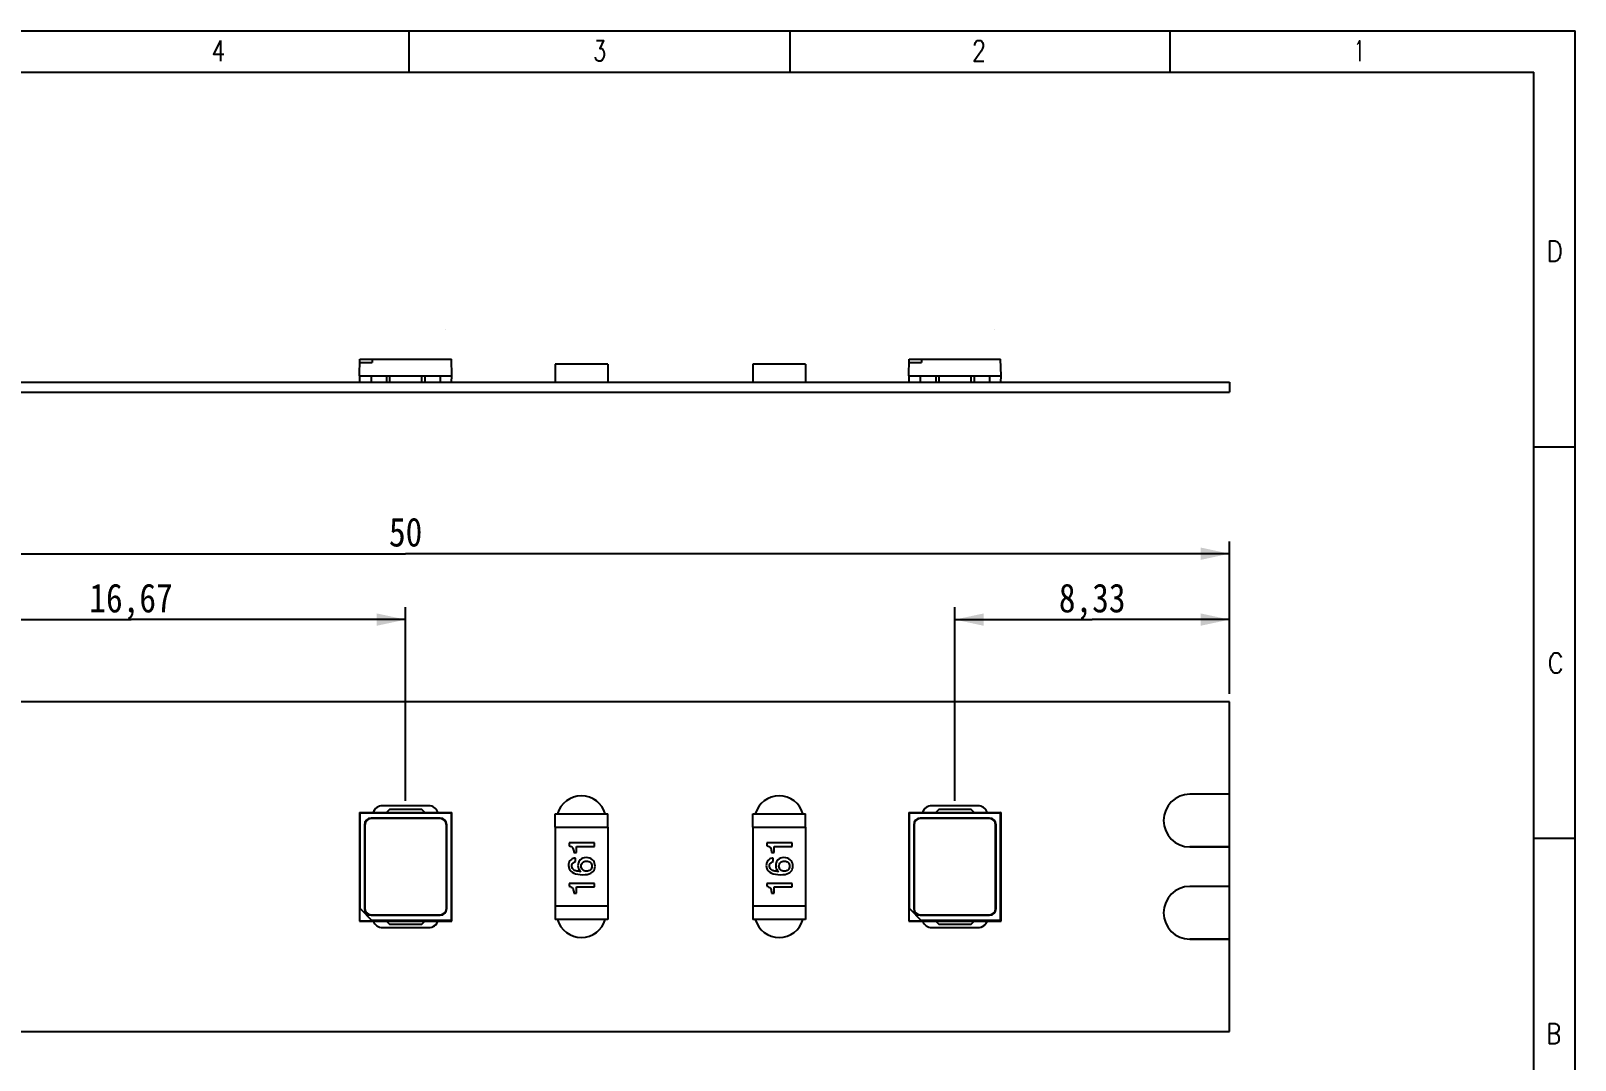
# Model space of a CAD drawing. Extents: x 1.8 to 72.5, y 1.7 to 50.8.
# Drawn here: x 25.64 to 72.5, y 19.51 to 50.75 of the extents above; entities that cross this region are included whole.
import ezdxf
from ezdxf.enums import TextEntityAlignment as Align

# ---------------------------------------------------------------- set-up
doc = ezdxf.new("R2010")
doc.units = 0
doc.header["$LTSCALE"] = 4.08375
doc.layers.get('0').update_dxf_attribs({"linetype": 'CONTINUOUS'})
for name, color, linetype in [('LED_CHIP_2835_BASE2', 7, 'CONTINUOUS'), ('LED_CHIP_2835_ELETRODE_12', 7, 'CONTINUOUS'), ('LED_CHIP_2835_ELETRODE_22', 7, 'CONTINUOUS'), ('LED_CHIP_2835_SLICONE2', 7, 'CONTINUOUS'), ('LS-12V-60-W10-28354', 7, 'CONTINUOUS'), ('LS-12V-60-W10-28359', 7, 'CONTINUOUS'), ('LS-12V-60-W10-2835_PADS2', 7, 'CONTINUOUS'), ('LS-12V-60-W10-2835_PLATE2', 7, 'CONTINUOUS'), ('RES_1206_012', 7, 'CONTINUOUS'), ('RES_1206_032', 7, 'CONTINUOUS')]:
    doc.layers.add(name, color=color, linetype=linetype)
doc.styles.get("Standard").update_dxf_attribs({"font": 'SIMHEI.SHX', "width": 0.85})
doc.styles.add('TEXTSTYLE_2', font='TXT.TTF')
doc.dimstyles.get("Standard").update_dxf_attribs({"dimtxt": 2.5, "dimasz": 2.5, "dimexe": 1.25, "dimexo": 0.625, "dimtad": 1, "dimcen": 2.5, "dimazin": 3, "dimtfac": 1, "dimtmove": 0, "dimatfit": 3})

# ---------------------------------------------------------------- blocks, each defined once
blk = doc.blocks.new('_FILLED')
at = {"color": 0, "linetype": 'BYBLOCK'}
blk.add_solid([(0, 0), (-1, 0.214), (-1, -0.214)], dxfattribs=at)
blk = doc.blocks.new('*D1')
at = {"layer": 'LS-12V-60-W10-28354', "color": 3}
for p, q in [((12.013, 30.631), (12.013, 35.256)), ((62.013, 30.631), (62.013, 35.256)), ((12.013, 34.881), (37.013, 34.881)), ((62.013, 34.881), (37.013, 34.881))]:
    blk.add_line(p, q, dxfattribs=at)
at = {"layer": 'LS-12V-60-W10-28354', "color": 3, "xscale": 0.875, "yscale": 0.875, "zscale": 0.875, "rotation": 180}
blk.add_blockref('_FILLED', (12.013, 34.881), dxfattribs=at)
at = {"layer": 'LS-12V-60-W10-28354', "color": 3, "xscale": 0.875, "yscale": 0.875, "zscale": 0.875}
blk.add_blockref('_FILLED', (62.013, 34.881), dxfattribs=at)
at = {"layer": 'LS-12V-60-W10-28354', "color": 3, "width": 0.85}
blk.add_text('50', height=0.875, dxfattribs=at).set_placement((37.013, 35.1), align=Align.CENTER)
blk = doc.blocks.new('*D3')
at = {"layer": 'LS-12V-60-W10-28354', "color": 3}
for p, q in [((20.346, 27.381), (20.346, 33.256)), ((20.346, 32.881), (28.68, 32.881)), ((37.013, 32.881), (28.68, 32.881)), ((37.013, 27.381), (37.013, 33.256))]:
    blk.add_line(p, q, dxfattribs=at)
at = {"layer": 'LS-12V-60-W10-28354', "color": 3, "xscale": 0.875, "yscale": 0.875, "zscale": 0.875, "rotation": 180}
blk.add_blockref('_FILLED', (20.346, 32.881), dxfattribs=at)
at = {"layer": 'LS-12V-60-W10-28354', "color": 3, "xscale": 0.875, "yscale": 0.875, "zscale": 0.875}
blk.add_blockref('_FILLED', (37.013, 32.881), dxfattribs=at)
at = {"layer": 'LS-12V-60-W10-28354', "color": 3, "width": 0.85}
blk.add_text('16,67', height=0.875, dxfattribs=at).set_placement((28.68, 33.1), align=Align.CENTER)
blk = doc.blocks.new('*D4')
at = {"layer": 'LS-12V-60-W10-28354', "color": 3}
for p, q in [((53.68, 27.381), (53.68, 33.256)), ((53.68, 32.881), (57.846, 32.881)), ((62.013, 32.881), (57.846, 32.881)), ((62.013, 30.631), (62.013, 33.256))]:
    blk.add_line(p, q, dxfattribs=at)
at = {"layer": 'LS-12V-60-W10-28354', "color": 3, "xscale": 0.875, "yscale": 0.875, "zscale": 0.875, "rotation": 180}
blk.add_blockref('_FILLED', (53.68, 32.881), dxfattribs=at)
at = {"layer": 'LS-12V-60-W10-28354', "color": 3, "xscale": 0.875, "yscale": 0.875, "zscale": 0.875}
blk.add_blockref('_FILLED', (62.013, 32.881), dxfattribs=at)
at = {"layer": 'LS-12V-60-W10-28354', "color": 3, "width": 0.85}
blk.add_text('8,33', height=0.875, dxfattribs=at).set_placement((57.846, 33.1), align=Align.CENTER)

msp = doc.modelspace()

# ---------------------------------------------------------------- linework, layer by layer
at = {"color": 7}
for p, q in [((38.228, 41.69), (38.228, 41.69)), ((54.895, 41.69), (54.895, 41.69)), ((38.228, 24.504), (38.228, 24.504)), ((54.895, 24.504), (54.895, 24.504))]:
    msp.add_line(p, q, dxfattribs=at)
at = {"layer": 'LED_CHIP_2835_BASE2', "color": 7}
for p, q in [((35.613, 40.284), (35.626, 40.784)), ((35.626, 40.784), (38.4, 40.784)), ((36, 40.784), (36.002, 40.684)), ((38.413, 40.284), (38.4, 40.784)), ((52.28, 40.284), (52.293, 40.784)), ((52.293, 40.784), (55.066, 40.784)), ((52.666, 40.784), (52.669, 40.684)), ((55.08, 40.284), (55.066, 40.784)), ((35.623, 40.684), (36.002, 40.684)), ((52.29, 40.684), (52.669, 40.684)), ((35.613, 40.284), (35.618, 40.084)), ((35.613, 40.284), (36.433, 40.284)), ((37.593, 40.284), (38.413, 40.284)), ((38.408, 40.084), (38.413, 40.284)), ((52.28, 40.284), (53.1, 40.284)), ((52.28, 40.284), (52.285, 40.084)), ((54.26, 40.284), (55.08, 40.284)), ((55.074, 40.084), (55.08, 40.284)), ((35.613, 27.031), (35.613, 23.731)), ((35.613, 27.031), (35.626, 27.018)), ((35.613, 27.031), (38.413, 27.031)), ((35.626, 27.018), (35.626, 24.118)), ((35.626, 27.018), (38.4, 27.018)), ((35.963, 26.855), (35.963, 26.841)), ((38.063, 26.855), (35.963, 26.855)), ((38.063, 26.855), (38.063, 26.841)), ((38.413, 27.031), (38.4, 27.018)), ((38.4, 23.745), (38.4, 27.018)), ((38.413, 23.731), (38.413, 27.031)), ((52.28, 27.031), (55.08, 27.031)), ((52.28, 27.031), (52.293, 27.018)), ((52.28, 27.031), (52.28, 23.731)), ((52.293, 27.018), (55.066, 27.018)), ((52.293, 27.018), (52.293, 24.118)), ((54.73, 26.855), (52.63, 26.855)), ((52.63, 26.855), (52.63, 26.841)), ((54.73, 26.855), (54.73, 26.841)), ((55.08, 27.031), (55.066, 27.018)), ((55.066, 23.745), (55.066, 27.018)), ((55.08, 23.731), (55.08, 27.031)), ((35.763, 26.655), (35.763, 24.108)), ((35.763, 26.655), (35.777, 26.655)), ((38.263, 26.655), (38.249, 26.655)), ((38.263, 24.108), (38.263, 26.655)), ((52.43, 26.655), (52.443, 26.655)), ((52.43, 26.655), (52.43, 24.108)), ((54.93, 26.655), (54.916, 26.655)), ((54.93, 24.108), (54.93, 26.655)), ((35.623, 24.121), (36.002, 23.742)), ((35.623, 23.742), (35.623, 24.121)), ((35.763, 24.108), (35.777, 24.108)), ((35.963, 23.908), (35.963, 23.922)), ((35.963, 23.908), (38.063, 23.908)), ((38.063, 23.908), (38.063, 23.922)), ((38.263, 24.108), (38.249, 24.108)), ((52.29, 24.121), (52.669, 23.742)), ((52.29, 23.742), (52.29, 24.121)), ((52.43, 24.108), (52.443, 24.108)), ((52.63, 23.908), (52.63, 23.922)), ((52.63, 23.908), (54.73, 23.908)), ((54.73, 23.908), (54.73, 23.922)), ((54.93, 24.108), (54.916, 24.108)), ((35.613, 23.731), (35.623, 23.742)), ((35.613, 23.731), (38.413, 23.731)), ((35.623, 23.742), (36.002, 23.742)), ((38.4, 23.745), (36, 23.745)), ((38.413, 23.731), (38.4, 23.745)), ((52.28, 23.731), (52.29, 23.742)), ((52.28, 23.731), (55.08, 23.731)), ((52.29, 23.742), (52.669, 23.742)), ((55.066, 23.745), (52.666, 23.745)), ((55.08, 23.731), (55.066, 23.745))]:
    msp.add_line(p, q, dxfattribs=at)
for centre, start, end in [((35.963, 26.655), 90, 180), ((38.063, 26.655), 0, 90), ((52.63, 26.655), 90, 180), ((54.73, 26.655), 0, 90), ((35.963, 24.108), 180, 270), ((38.063, 24.108), 270, 360), ((52.63, 24.108), 180, 270), ((54.73, 24.108), 270, 360)]:
    msp.add_arc(centre, 0.2, start, end, dxfattribs=at)
at = {"layer": 'LED_CHIP_2835_ELETRODE_12', "color": 7}
for p, q in [((35.963, 40.284), (35.963, 40.084)), ((35.963, 40.284), (38.063, 40.284)), ((36.433, 40.284), (36.433, 40.084)), ((36.533, 40.084), (36.533, 40.284)), ((37.493, 40.284), (37.493, 40.084)), ((37.593, 40.284), (37.593, 40.084)), ((38.063, 40.284), (38.063, 40.084)), ((52.63, 40.284), (54.73, 40.284)), ((52.63, 40.284), (52.63, 40.084)), ((53.1, 40.284), (53.1, 40.084)), ((53.2, 40.084), (53.2, 40.284)), ((54.16, 40.284), (54.16, 40.084)), ((54.26, 40.284), (54.26, 40.084)), ((54.73, 40.284), (54.73, 40.084)), ((36.433, 23.731), (35.963, 23.731)), ((36.433, 23.731), (36.533, 23.631)), ((37.493, 23.631), (36.533, 23.631)), ((37.493, 23.631), (37.593, 23.731)), ((38.063, 23.731), (37.593, 23.731)), ((53.1, 23.731), (52.63, 23.731)), ((53.1, 23.731), (53.2, 23.631)), ((54.16, 23.631), (53.2, 23.631)), ((54.16, 23.631), (54.26, 23.731)), ((54.73, 23.731), (54.26, 23.731))]:
    msp.add_line(p, q, dxfattribs=at)
at = {"layer": 'LED_CHIP_2835_ELETRODE_22', "color": 7}
for p, q in [((35.963, 27.031), (36.433, 27.031)), ((36.533, 27.131), (36.433, 27.031)), ((36.533, 27.131), (37.493, 27.131)), ((37.593, 27.031), (37.493, 27.131)), ((37.593, 27.031), (38.063, 27.031)), ((52.63, 27.031), (53.1, 27.031)), ((53.2, 27.131), (53.1, 27.031)), ((53.2, 27.131), (54.16, 27.131)), ((54.26, 27.031), (54.16, 27.131)), ((54.26, 27.031), (54.73, 27.031))]:
    msp.add_line(p, q, dxfattribs=at)
at = {"layer": 'LED_CHIP_2835_SLICONE2', "color": 7}
for p, q in [((38.063, 26.841), (35.963, 26.841)), ((54.73, 26.841), (52.63, 26.841)), ((35.777, 26.655), (35.777, 24.108)), ((38.249, 24.108), (38.249, 26.655)), ((52.443, 26.655), (52.443, 24.108)), ((54.916, 24.108), (54.916, 26.655)), ((35.963, 23.922), (38.063, 23.922)), ((52.63, 23.922), (54.73, 23.922))]:
    msp.add_line(p, q, dxfattribs=at)
for centre, start, end in [((35.963, 26.655), 90, 180), ((38.063, 26.655), 0, 90), ((52.63, 26.655), 90, 180), ((54.73, 26.655), 0, 90), ((35.963, 24.108), 180, 270), ((38.063, 24.108), 270, 360), ((52.63, 24.108), 180, 270), ((54.73, 24.108), 270, 360)]:
    msp.add_arc(centre, 0.186, start, end, dxfattribs=at)
at = {"layer": 'LS-12V-60-W10-28359', "color": 7}
for p, q in [((1.75, 50.75), (72.5, 50.75)), ((37.125, 49.5), (37.125, 50.75)), ((48.667, 50.75), (48.667, 49.5)), ((60.208, 49.5), (60.208, 50.75)), ((72.5, 1.75), (72.5, 50.75)), ((3, 49.5), (71.25, 49.5)), ((71.25, 15.562), (71.25, 49.5)), ((71.25, 38.125), (72.5, 38.125)), ((71.25, 26.25), (72.5, 26.25))]:
    msp.add_line(p, q, dxfattribs=at)
at = {"layer": 'LS-12V-60-W10-2835_PADS2', "color": 7}
for p, q in [((37.713, 27.231), (36.313, 27.231)), ((54.38, 27.231), (52.98, 27.231)), ((62.013, 27.581), (60.813, 27.581)), ((62.013, 25.981), (62.013, 27.581)), ((60.813, 25.981), (62.013, 25.981)), ((62.013, 24.781), (60.813, 24.781)), ((62.013, 23.181), (62.013, 24.781)), ((36.313, 23.531), (37.713, 23.531)), ((52.98, 23.531), (54.38, 23.531)), ((60.813, 23.181), (62.013, 23.181))]:
    msp.add_line(p, q, dxfattribs=at)
for centre, radius, start, end in [((36.313, 26.931), 0.3, 90, 159.411), ((37.713, 26.931), 0.3, 20.589, 90), ((42.346, 26.781), 0.75, 15.5727, 164.4273), ((48.346, 26.781), 0.75, 15.5727, 164.4273), ((52.98, 26.931), 0.3, 90, 159.411), ((54.38, 26.931), 0.3, 20.589, 90), ((60.813, 26.781), 0.8, 90, 270), ((60.813, 23.981), 0.8, 90, 270), ((36.313, 23.831), 0.3, 200.589, 270), ((37.713, 23.831), 0.3, 270, 339.411), ((42.346, 23.981), 0.75, 195.5895, 344.4105), ((48.346, 23.981), 0.75, 195.5895, 344.4105), ((52.98, 23.831), 0.3, 200.589, 270), ((54.38, 23.831), 0.3, 270, 339.411)]:
    msp.add_arc(centre, radius, start, end, dxfattribs=at)
at = {"layer": 'LS-12V-60-W10-2835_PLATE2', "color": 7}
for p, q in [((12.013, 40.084), (62.013, 40.084)), ((62.013, 40.084), (62.013, 39.784)), ((12.013, 39.784), (62.013, 39.784)), ((62.013, 30.381), (12.013, 30.381)), ((62.013, 27.581), (62.013, 30.381)), ((37.713, 27.231), (36.313, 27.231)), ((54.38, 27.231), (52.98, 27.231)), ((62.013, 27.581), (60.813, 27.581)), ((62.013, 25.981), (60.813, 25.981)), ((62.013, 24.781), (62.013, 25.981)), ((62.013, 24.781), (60.813, 24.781)), ((36.313, 23.531), (37.713, 23.531)), ((52.98, 23.531), (54.38, 23.531)), ((62.013, 23.181), (60.813, 23.181)), ((62.013, 20.381), (62.013, 23.181)), ((12.013, 20.381), (62.013, 20.381))]:
    msp.add_line(p, q, dxfattribs=at)
for centre, radius, start, end in [((36.313, 26.931), 0.3, 90, 162), ((37.713, 26.931), 0.3, 20.5773, 90), ((42.346, 26.781), 0.75, 15.5004, 164.4996), ((48.346, 26.781), 0.75, 15.5004, 164.4996), ((52.98, 26.931), 0.3, 90, 162), ((54.38, 26.931), 0.3, 20.5773, 90), ((60.813, 26.781), 0.8, 90, 270), ((60.813, 23.981), 0.8, 90, 270), ((36.313, 23.831), 0.3, 200.5773, 270), ((37.713, 23.831), 0.3, 270, 342), ((42.346, 23.981), 0.75, 195.5172, 344.4828), ((48.346, 23.981), 0.75, 195.5172, 344.4828), ((52.98, 23.831), 0.3, 200.5773, 270), ((54.38, 23.831), 0.3, 270, 342)]:
    msp.add_arc(centre, radius, start, end, dxfattribs=at)
at = {"layer": 'RES_1206_012', "color": 7}
for p, q in [((43.146, 40.634), (41.546, 40.634)), ((41.546, 40.634), (41.546, 40.084)), ((43.146, 40.634), (43.146, 40.084)), ((49.146, 40.634), (47.546, 40.634)), ((47.546, 40.634), (47.546, 40.084)), ((49.146, 40.634), (49.146, 40.084)), ((41.546, 26.981), (43.146, 26.981)), ((41.546, 26.581), (41.546, 26.981)), ((43.146, 26.581), (43.146, 26.981)), ((47.546, 26.981), (49.146, 26.981)), ((47.546, 26.581), (47.546, 26.981)), ((49.146, 26.581), (49.146, 26.981)), ((41.546, 26.581), (43.146, 26.581)), ((47.546, 26.581), (49.146, 26.581)), ((43.146, 24.181), (41.546, 24.181)), ((41.546, 24.181), (41.546, 23.781)), ((43.146, 24.181), (43.146, 23.781)), ((49.146, 24.181), (47.546, 24.181)), ((47.546, 24.181), (47.546, 23.781)), ((49.146, 24.181), (49.146, 23.781)), ((43.146, 23.781), (41.546, 23.781)), ((49.146, 23.781), (47.546, 23.781))]:
    msp.add_line(p, q, dxfattribs=at)
at = {"layer": 'RES_1206_032', "color": 7}
for p, q in [((41.546, 26.581), (43.146, 26.581)), ((41.546, 26.581), (41.546, 24.181)), ((43.146, 26.581), (43.146, 24.181)), ((47.546, 26.581), (49.146, 26.581)), ((47.546, 26.581), (47.546, 24.181)), ((49.146, 26.581), (49.146, 24.181)), ((42.746, 26.102), (41.973, 26.102)), ((41.973, 26.102), (41.973, 26.019)), ((42.115, 25.812), (42.197, 25.812)), ((42.197, 25.996), (42.746, 25.996)), ((42.197, 25.812), (42.197, 25.996)), ((42.746, 25.996), (42.746, 26.102)), ((48.746, 26.102), (47.973, 26.102)), ((47.973, 26.102), (47.973, 26.019)), ((48.115, 25.812), (48.197, 25.812)), ((48.197, 25.996), (48.746, 25.996)), ((48.197, 25.812), (48.197, 25.996)), ((48.746, 25.996), (48.746, 26.102)), ((42.169, 25.535), (42.169, 25.641)), ((48.169, 25.535), (48.169, 25.641)), ((42.746, 24.871), (41.973, 24.871)), ((41.973, 24.871), (41.973, 24.788)), ((42.746, 24.765), (42.746, 24.871)), ((48.746, 24.871), (47.973, 24.871)), ((47.973, 24.871), (47.973, 24.788)), ((48.746, 24.765), (48.746, 24.871)), ((42.115, 24.581), (42.197, 24.581)), ((42.197, 24.765), (42.746, 24.765)), ((42.197, 24.581), (42.197, 24.765)), ((48.115, 24.581), (48.197, 24.581)), ((48.197, 24.765), (48.746, 24.765)), ((48.197, 24.581), (48.197, 24.765)), ((43.146, 24.181), (41.546, 24.181)), ((49.146, 24.181), (47.546, 24.181))]:
    msp.add_line(p, q, dxfattribs=at)
for points in [[(41.973, 26.019), (42.009, 26.008), (42.039, 25.994), (42.063, 25.977), (42.08, 25.959)], [(42.08, 25.959), (42.092, 25.938), (42.101, 25.913), (42.108, 25.883), (42.112, 25.849), (42.115, 25.812)], [(47.973, 26.019), (48.009, 26.008), (48.039, 25.994), (48.063, 25.977), (48.08, 25.959)], [(48.08, 25.959), (48.092, 25.938), (48.101, 25.913), (48.108, 25.883), (48.112, 25.849), (48.115, 25.812)], [(41.979, 25.525), (41.967, 25.493), (41.959, 25.457), (41.956, 25.416)], [(41.956, 25.416), (41.961, 25.363), (41.975, 25.317), (41.996, 25.278), (42.027, 25.242), (42.067, 25.21)], [(42.045, 25.602), (42.018, 25.579), (41.996, 25.554), (41.979, 25.525)], [(42.169, 25.641), (42.132, 25.635), (42.098, 25.627), (42.069, 25.616), (42.045, 25.602)], [(42.054, 25.404), (42.057, 25.435), (42.064, 25.46), (42.076, 25.481), (42.092, 25.498), (42.113, 25.513), (42.138, 25.526), (42.169, 25.535)], [(42.079, 25.327), (42.065, 25.353), (42.056, 25.379), (42.054, 25.404)], [(42.151, 25.268), (42.121, 25.286), (42.097, 25.305), (42.079, 25.327)], [(42.312, 25.589), (42.288, 25.561), (42.269, 25.53), (42.255, 25.496), (42.246, 25.458), (42.243, 25.415)], [(42.243, 25.415), (42.247, 25.37), (42.258, 25.33), (42.275, 25.294), (42.3, 25.26), (42.332, 25.228)], [(42.487, 25.656), (42.433, 25.651), (42.387, 25.638), (42.347, 25.617), (42.312, 25.589)], [(42.341, 25.4), (42.344, 25.434), (42.353, 25.462), (42.367, 25.486), (42.386, 25.508)], [(42.386, 25.286), (42.367, 25.309), (42.353, 25.334), (42.344, 25.365), (42.341, 25.4)], [(42.386, 25.508), (42.409, 25.526), (42.435, 25.539), (42.465, 25.547), (42.499, 25.55)], [(42.685, 25.588), (42.644, 25.617), (42.599, 25.638), (42.547, 25.651), (42.487, 25.656)], [(42.499, 25.55), (42.536, 25.547), (42.568, 25.538), (42.595, 25.525), (42.619, 25.508)], [(42.665, 25.398), (42.662, 25.362), (42.653, 25.333), (42.638, 25.308), (42.618, 25.285)], [(42.619, 25.508), (42.639, 25.485), (42.654, 25.459), (42.662, 25.431), (42.665, 25.398)], [(42.667, 25.206), (42.702, 25.236), (42.729, 25.27), (42.747, 25.308), (42.759, 25.351), (42.763, 25.402)], [(42.763, 25.402), (42.759, 25.451), (42.749, 25.493), (42.733, 25.529), (42.712, 25.56), (42.685, 25.588)], [(47.979, 25.525), (47.967, 25.493), (47.959, 25.457), (47.956, 25.416)], [(47.956, 25.416), (47.961, 25.363), (47.975, 25.317), (47.996, 25.278), (48.027, 25.242), (48.067, 25.21)], [(48.045, 25.602), (48.018, 25.579), (47.996, 25.554), (47.979, 25.525)], [(48.169, 25.641), (48.132, 25.635), (48.098, 25.627), (48.069, 25.616), (48.045, 25.602)], [(48.054, 25.404), (48.057, 25.435), (48.064, 25.46), (48.076, 25.481), (48.092, 25.498), (48.113, 25.513), (48.138, 25.526), (48.169, 25.535)], [(48.079, 25.327), (48.065, 25.353), (48.056, 25.379), (48.054, 25.404)], [(48.151, 25.268), (48.121, 25.286), (48.097, 25.305), (48.079, 25.327)], [(48.312, 25.589), (48.288, 25.561), (48.269, 25.53), (48.255, 25.496), (48.246, 25.458), (48.243, 25.415)], [(48.243, 25.415), (48.247, 25.37), (48.258, 25.33), (48.275, 25.294), (48.3, 25.26), (48.332, 25.228)], [(48.487, 25.656), (48.433, 25.651), (48.387, 25.638), (48.347, 25.617), (48.312, 25.589)], [(48.341, 25.4), (48.344, 25.434), (48.353, 25.462), (48.367, 25.486), (48.386, 25.508)], [(48.386, 25.286), (48.367, 25.309), (48.353, 25.334), (48.344, 25.365), (48.341, 25.4)], [(48.386, 25.508), (48.409, 25.526), (48.435, 25.539), (48.465, 25.547), (48.499, 25.55)], [(48.685, 25.588), (48.644, 25.617), (48.599, 25.638), (48.547, 25.651), (48.487, 25.656)], [(48.499, 25.55), (48.536, 25.547), (48.568, 25.538), (48.595, 25.525), (48.619, 25.508)], [(48.665, 25.398), (48.662, 25.362), (48.653, 25.333), (48.638, 25.308), (48.618, 25.285)], [(48.619, 25.508), (48.639, 25.485), (48.654, 25.459), (48.662, 25.431), (48.665, 25.398)], [(48.667, 25.206), (48.702, 25.236), (48.729, 25.27), (48.747, 25.308), (48.759, 25.351), (48.763, 25.402)], [(48.763, 25.402), (48.759, 25.451), (48.749, 25.493), (48.733, 25.529), (48.712, 25.56), (48.685, 25.588)], [(42.067, 25.21), (42.114, 25.185), (42.17, 25.164), (42.236, 25.15), (42.31, 25.141), (42.394, 25.138)], [(42.332, 25.228), (42.289, 25.234), (42.249, 25.241), (42.212, 25.248), (42.18, 25.257), (42.151, 25.268)], [(42.5, 25.244), (42.465, 25.247), (42.435, 25.255), (42.409, 25.268), (42.386, 25.286)], [(42.394, 25.138), (42.463, 25.141), (42.526, 25.149), (42.581, 25.163), (42.628, 25.183), (42.667, 25.206)], [(42.618, 25.285), (42.594, 25.267), (42.567, 25.254), (42.536, 25.246), (42.5, 25.244)], [(48.067, 25.21), (48.114, 25.185), (48.17, 25.164), (48.236, 25.15), (48.31, 25.141), (48.394, 25.138)], [(48.332, 25.228), (48.289, 25.234), (48.249, 25.241), (48.212, 25.248), (48.18, 25.257), (48.151, 25.268)], [(48.5, 25.244), (48.465, 25.247), (48.435, 25.255), (48.409, 25.268), (48.386, 25.286)], [(48.394, 25.138), (48.463, 25.141), (48.526, 25.149), (48.581, 25.163), (48.628, 25.183), (48.667, 25.206)], [(48.618, 25.285), (48.594, 25.267), (48.567, 25.254), (48.536, 25.246), (48.5, 25.244)], [(41.973, 24.788), (42.009, 24.777), (42.039, 24.763), (42.063, 24.747), (42.08, 24.728)], [(42.08, 24.728), (42.092, 24.707), (42.101, 24.682), (42.108, 24.652), (42.112, 24.619), (42.115, 24.581)], [(47.973, 24.788), (48.009, 24.777), (48.039, 24.763), (48.063, 24.747), (48.08, 24.728)], [(48.08, 24.728), (48.092, 24.707), (48.101, 24.682), (48.108, 24.652), (48.112, 24.619), (48.115, 24.581)]]:
    msp.add_lwpolyline(points, dxfattribs=at)

# ---------------------------------------------------------------- texts
at = {"layer": 'LS-12V-60-W10-28359', "color": 7, "style": 'TEXTSTYLE_2', "width": 0.785714}
for s, p in [('4', (31.538, 49.832)), ('2', (54.621, 49.832))]:
    msp.add_text(s, height=0.625, dxfattribs=at).set_placement(p, align=Align.RIGHT)
at = {"layer": 'LS-12V-60-W10-28359', "color": 7, "style": 'TEXTSTYLE_2'}
for s, width, p in [('3', 0.714286, (42.712, 49.832)), ('1', 0.571429, (65.796, 49.832)), ('D', 0.904762, (71.625, 43.75)), ('B', 0.785714, (71.625, 20))]:
    msp.add_text(s, height=0.625, dxfattribs=dict(at, width=width)).set_placement(p)
at = {"layer": 'LS-12V-60-W10-28359', "color": 7, "style": 'TEXTSTYLE_2', "text_generation_flag": 2, "width": 0.833333}
msp.add_text('C', height=0.625, rotation=180, dxfattribs=at).set_placement((72.146, 31.875), align=Align.RIGHT)

# ---------------------------------------------------------------- dimensions: what is measured, and where the dimension line sits
at = {"layer": 'LS-12V-60-W10-28354', "color": 3}
for base, p1, p2, picture, middle in [((62.013, 34.881), (12.013, 30.631), (62.013, 30.631), '*D1', (36.269, 35.538)), ((37.013, 32.881), (20.346, 27.381), (37.013, 27.381), '*D3', (26.82, 33.538))]:
    dim = msp.add_linear_dim(base=base, p1=p1, p2=p2, dimstyle='Standard', dxfattribs=at)
    dim.commit()
    dim.dimension.update_dxf_attribs({"geometry": picture, "text_midpoint": middle, "dimtype": 128})
dim = msp.add_linear_dim(base=(53.68, 32.881), p1=(62.013, 30.631), p2=(53.68, 27.381), angle=180, dimstyle='Standard', dxfattribs=at)
dim.commit()
dim.dimension.update_dxf_attribs({"geometry": '*D4', "text_midpoint": (56.359, 33.538), "dimtype": 128})

doc.saveas('drawing.dxf')
